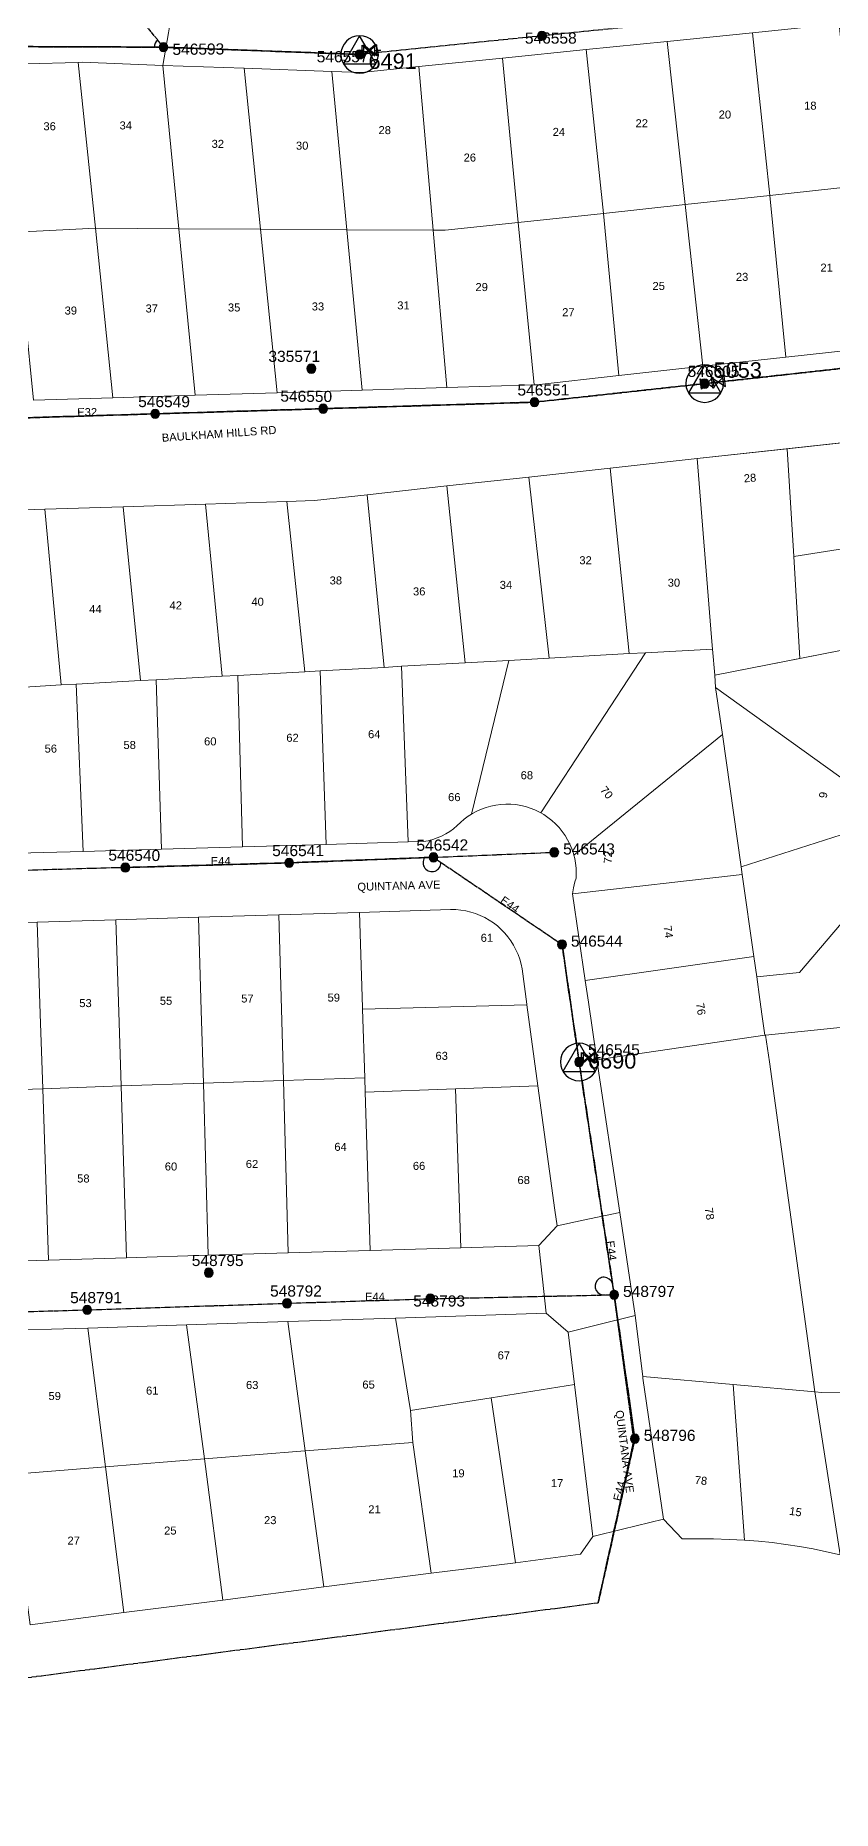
# Model space of a CAD drawing. Header units: metres. Extents: x 311460 to 313373, y 6261260 to 6263889.
# Drawn here: x 312033.6 to 312212.9, y 6261975.3 to 6262374.5 of the extents above; entities that cross this region are included whole.
import ezdxf
from ezdxf.enums import TextEntityAlignment as Align

# ---------------------------------------------------------------- set-up
doc = ezdxf.new("R2010")
doc.units = ezdxf.units.M
doc.linetypes.add('Cable Exist OH', pattern=[1, 1, 0])
doc.layers.get('0').update_dxf_attribs({"color": 6})
doc.layers.add('Cadastre Land Parcels_SP_EXT', color=9, linetype='Continuous', lineweight=5)
doc.layers.add('Cadastre Roads_SP_EXT', color=9, linetype='Continuous', lineweight=5)
for name, color, linetype in [('Equip_LV_EXT', 7, 'Continuous'), ('Mains_HV_EXT', 7, 'Continuous'), ('Mains_LV_EXT', 7, 'Continuous'), ('Mains_SL_EXT', 7, 'Continuous'), ('Sub_SP_TR_HV_LV_EXT', 7, 'Continuous'), ('SupportsOH_SP_TR_HV_LV_SL_EXT', 7, 'Continuous')]:
    doc.layers.add(name, color=color, linetype=linetype)
doc.layers.get('0').freeze()
doc.styles.add('POLE_LABEL', font='arial.ttf')
doc.styles.get("Standard").update_dxf_attribs({"font": 'arial.ttf'})

# ---------------------------------------------------------------- blocks, each defined once
blk = doc.blocks.new('SUB_POLE_EXT')
blk.add_wipeout([(0, 4.22), (0.42, 4.2), (0.83, 4.14), (1.21, 4.05), (1.62, 3.9), (1.99, 3.72), (2.35, 3.51), (2.68, 3.26), (2.99, 2.99), (3.28, 2.66), (3.52, 2.34), (3.76, 1.92), (3.9, 1.62), (4.04, 1.23), (4.18, 0.63), (4.22, 0), (4.18, -0.61), (4.06, -1.15), (3.9, -1.62), (3.58, -2.24), (3.22, -2.73), (2.97, -3.01), (2.68, -3.26), (2.36, -3.5), (2, -3.72), (1.64, -3.89), (1.25, -4.03), (0.82, -4.14), (0.42, -4.2), (0, -4.22), (-0.41, -4.2), (-0.8, -4.15), (-1.21, -4.05), (-1.62, -3.9), (-1.99, -3.73), (-2.35, -3.51), (-2.68, -3.26), (-2.96, -3.02), (-3.23, -2.72), (-3.51, -2.35), (-3.71, -2.01), (-3.91, -1.6), (-4.05, -1.21), (-4.16, -0.76), (-4.22, -0.14), (-4.21, 0.39), (-4.14, 0.83), (-4.03, 1.27), (-3.9, 1.63), (-3.71, 2.02), (-3.5, 2.37), (-3.28, 2.67), (-2.99, 2.99), (-2.68, 3.27), (-2.33, 3.52), (-1.98, 3.73), (-1.63, 3.9), (-1.2, 4.05), (-0.78, 4.15), (-0.4, 4.21)])
blk.add_line((2.16, 0.48), (2.16, 0.48, 0))
blk.add_lwpolyline([(-4.22, 0, 1), (4.22, 0, 1)], format="xyb", close=True)
blk.add_lwpolyline([(2.14, 0.52), (0, 4.22), (-3.66, -2.11), (3.66, -2.11)], close=True)
for tag, height, flags, p in [('STREET_CODE', 0.2, 9, (1.5, 0)), ('ASSET_NUM', 3.5, 8, (2, 2)), ('CONSTRUCTED_VOLTAGE', 0.2, 9, (1.5, -0.2)), ('OPERATING_VOLTAGE', 0.2, 9, (1.5, -0.6)), ('OPERATED_BY', 0.2, 9, (1.5, -0.8)), ('ORIENTATION', 0.2, 9, (1.5, -1.2)), ('OWNED_BY', 0.2, 9, (1.5, -1.4)), ('SECONDARY_VOLTAGE', 0.2, 9, (1.5, -1.6)), ('STATE', 0.2, 9, (1.5, -1.8)), ('SUBSTATION_TYPE', 0.2, 9, (1.5, -2)), ('STREETNAME', 0.2, 9, (1.5, -2.8)), ('SUBURB', 0.2, 9, (1.5, -3)), ('Z', 0.2, 1, (1.5, -3.4)), ('NO_PHASES', 0.2, 9, (1.5, -0.4)), ('MAINTAINED_BY', 0.2, 9, (1.5, -1)), ('USAGE', 0.2, 9, (1.5, -2.2)), ('LEGEND', 0.2, 9, (1.5, -2.4)), ('LOCATION', 0.2, 9, (1.5, -2.6)), ('NOTES', 0.2, 9, (1.5, -3.2))]:
    blk.add_attdef(tag, text='', height=height, dxfattribs=dict(flags=flags)).set_placement(p, align=Align.MIDDLE_LEFT)
blk = doc.blocks.new('LV_OH_LINKS_DISTFUSE_EXT')
for p, q in [((0, 0), (0.96, 0)), ((3.84, 0), (4.8, 0))]:
    blk.add_line(p, q)
blk.add_lwpolyline([(3.84, -1.2), (3.84, 1.2), (0.96, -1.2), (0.96, 1.2)], close=True)
at = {"flags": 9}
for tag, p in [('ACTUAL_STATUS', (0, 0)), ('CONSTRUCTED_VOLTAGE', (0, -0.2)), ('OPERATING_VOLTAGE', (0, -0.6)), ('ORIENTATION', (0, -0.8)), ('OWNED_BY', (0, -1)), ('STATE', (0, -1.2)), ('SWITCH_TYPE', (0, -1.4)), ('NO_PHASES', (0, -0.4)), ('USAGE', (0, -1.6)), ('NOTES', (0, -1.8))]:
    blk.add_attdef(tag, text='', height=0.2, dxfattribs=at).set_placement(p, align=Align.MIDDLE_LEFT)
at = {"flags": 1}
blk.add_attdef('Z', (0, 0), '', height=0.2, dxfattribs=at)
blk = doc.blocks.new('POLE_EXT')
blk.add_hatch(color=256).paths.add_polyline_path([(-1, 0, 1), (1, 0, 1)])
blk.add_lwpolyline([(-1, 0, 1), (1, 0, 1)], format="xyb", close=True)
for tag, height, flags, p in [('pNumber', 2.5, 8, (-17.84, 2.07)), ('OWNED_BY', 0.2, 9, (1.35, -0.4)), ('SPECIAL_USE', 0.2, 9, (1.35, -0.8)), ('STATE', 0.2, 9, (1.35, -1)), ('cLV', 0.2, 9, (1.35, -1.4)), ('hDepth', 0.2, 9, (1.35, -1.6)), ('hDia', 0.2, 9, (1.35, -1.8)), ('cHV', 0.2, 9, (1.35, -2)), ('cLinedev', 0.2, 9, (1.35, -3.4)), ('pExisting', 0.2, 9, (1.35, -3.8)), ('PARENT', 0.2, 9, (1.35, -0.6)), ('USAGE', 0.2, 9, (1.35, -1.2)), ('LBRACKET', 0.2, 9, (1.35, -2.2)), ('LExisting', 0.2, 9, (1.35, -2.4)), ('LANTNUMBER', 0.2, 9, (1.35, -2.6)), ('LOther', 0.2, 9, (1.35, -2.8)), ('LRemove', 0.2, 9, (1.35, -3)), ('LEGEND', 0.2, 9, (1.35, -3.2)), ('LOCATION', 0.2, 9, (1.35, -3.6)), ('PFNUMBER', 0.2, 9, (1.35, -4)), ('pFooting', 0.2, 9, (1.35, -4.4)), ('pNew', 0.2, 9, (1.35, -4.6)), ('pRelocate', 0.2, 9, (1.35, -5)), ('pRemove', 0.2, 9, (1.35, -5.2)), ('pReplace', 0.2, 9, (1.35, -5.4)), ('pStay', 0.2, 9, (1.35, -5.6)), ('pType', 0.2, 9, (1.35, -5.8)), ('cspan', 0.2, 9, (1.35, -6)), ('STREETNAME', 0.2, 9, (1.35, -6.2)), ('SUBURB', 0.2, 9, (1.35, -6.4)), ('OPERATED_BY', 0.2, 9, (1.36, -7.01)), ('NEWPFNUMBER', 0.2, 9, (1.35, -4.2)), ('NOTES', 0.2, 9, (1.35, -6.6)), ('MAINTAINED_BY', 0.2, 9, (1.36, -6.81))]:
    blk.add_attdef(tag, text='', height=height, dxfattribs=dict(flags=flags)).set_placement(p, align=Align.MIDDLE_LEFT)
at = {"style": 'POLE_LABEL'}
for tag, height, flags, p in [('STRUCTURE_PLANT_NUMBER', 0.2, 9, (1.35, 0.03)), ('ASSET_NUM', 2.5, 8, (2, 2)), ('STREET_CODE', 0.2, 9, (1.35, -0.2))]:
    blk.add_attdef(tag, text='', height=height, dxfattribs=dict(at, flags=flags)).set_placement(p, align=Align.MIDDLE_LEFT)
at = {"flags": 1}
blk.add_attdef('Z', (1.35, -7.33), '', height=0.2, dxfattribs=at)

msp = doc.modelspace()

# ---------------------------------------------------------------- linework, layer by layer
at = {"layer": 'Cadastre Land Parcels_SP_EXT', "linetype": 'Continuous'}
for points in [[(312198.77, 6262338.56), (312194.89, 6262375.13), (312175.72, 6262373.19), (312179.77, 6262336.51), (312198.77, 6262338.56)], [(312217.99, 6262340.62), (312214.4, 6262377.11), (312194.89, 6262375.13), (312198.77, 6262338.56), (312217.99, 6262340.62)], [(312157.5, 6262371.34), (312138.68, 6262369.43), (312142.2, 6262332.47), (312161.35, 6262334.52), (312157.5, 6262371.34)], [(312179.77, 6262336.51), (312175.72, 6262373.19), (312157.5, 6262371.34), (312161.35, 6262334.52), (312179.77, 6262336.51)], [(312047.04, 6262331.17), (312043.2, 6262368.46), (312031.57, 6262368.12), (312025.61, 6262367.95), (312029.36, 6262330.32), (312047.04, 6262331.17)], [(312047.04, 6262331.17), (312065.82, 6262331.06), (312062.24, 6262367.81), (312044.1, 6262368.49), (312043.2, 6262368.46), (312047.04, 6262331.17)], [(312084.22, 6262330.95), (312080.54, 6262367.16), (312062.24, 6262367.81), (312065.82, 6262331.06), (312084.22, 6262330.95)], [(312033.12, 6262292.48), (312050.97, 6262293.04), (312047.04, 6262331.17), (312029.36, 6262330.32), (312033.12, 6262292.48)], [(312065.82, 6262331.06), (312047.04, 6262331.17), (312050.97, 6262293.04), (312069.48, 6262293.62), (312065.82, 6262331.06)], [(312084.22, 6262330.95), (312065.82, 6262331.06), (312069.48, 6262293.62), (312087.96, 6262294.18), (312084.22, 6262330.95)], [(312103.65, 6262330.84), (312084.22, 6262330.95), (312087.96, 6262294.18), (312107.08, 6262294.76), (312103.65, 6262330.84)], [(312123.04, 6262330.72), (312103.65, 6262330.84), (312107.08, 6262294.76), (312126.11, 6262295.37), (312123.04, 6262330.72)], [(312126.11, 6262295.37), (312145.74, 6262295.96), (312142.2, 6262332.47), (312125.73, 6262330.71), (312123.04, 6262330.72), (312126.11, 6262295.37)], [(312164.79, 6262298.02), (312161.35, 6262334.52), (312142.2, 6262332.47), (312145.74, 6262295.96), (312146.33, 6262295.97), (312164.79, 6262298.02)], [(312242.69, 6262263.42), (312241.32, 6262280.84), (312236.2, 6262285.24), (312202.72, 6262281.58), (312204.17, 6262257.32), (312242.69, 6262263.42)], [(312185.9, 6262236.51), (312185.64, 6262239.09), (312182.44, 6262279.36), (312162.91, 6262277.22), (312167.16, 6262235.49), (312170.85, 6262235.66), (312185.9, 6262236.51)], [(312205.52, 6262234.41), (312204.17, 6262257.32), (312202.72, 6262281.58), (312182.44, 6262279.36), (312185.64, 6262239.09), (312185.9, 6262236.51), (312186.41, 6262230.63), (312205.52, 6262234.41)], [(312144.59, 6262275.22), (312126.11, 6262273.2), (312130.25, 6262233.44), (312140.07, 6262233.98), (312149.12, 6262234.48), (312144.59, 6262275.22)], [(312162.91, 6262277.22), (312144.59, 6262275.22), (312149.12, 6262234.48), (312167.16, 6262235.49), (312162.91, 6262277.22)], [(312112.03, 6262232.4), (312108.23, 6262271.24), (312096.32, 6262269.94), (312090.15, 6262269.71), (312094.14, 6262231.42), (312097.62, 6262231.63), (312112.03, 6262232.4)], [(312126.11, 6262273.2), (312108.23, 6262271.24), (312112.03, 6262232.4), (312115.96, 6262232.65), (312130.25, 6262233.44), (312126.11, 6262273.2)], [(312035.67, 6262267.98), (312017.67, 6262267.41), (312022.16, 6262227.53), (312025.2, 6262227.55), (312039.36, 6262228.47), (312035.67, 6262267.98)], [(312053.31, 6262268.53), (312035.67, 6262267.98), (312039.36, 6262228.47), (312042.7, 6262228.64), (312057.22, 6262229.45), (312053.31, 6262268.53)], [(312071.79, 6262269.14), (312053.31, 6262268.53), (312057.22, 6262229.45), (312060.74, 6262229.64), (312075.6, 6262230.46), (312071.79, 6262269.14)], [(312090.15, 6262269.71), (312071.79, 6262269.14), (312075.6, 6262230.46), (312079.08, 6262230.61), (312094.14, 6262231.42), (312090.15, 6262269.71)], [(312215.11, 6262236.31), (312244.36, 6262242.1), (312242.69, 6262263.42), (312204.17, 6262257.32), (312205.52, 6262234.41), (312215.11, 6262236.31)], [(312147.28, 6262199.67), (312170.85, 6262235.66), (312167.16, 6262235.49), (312149.12, 6262234.48), (312140.07, 6262233.98), (312131.65, 6262199.39), (312131.9, 6262199.55), (312132.89, 6262200.08), (312133.92, 6262200.53), (312134.98, 6262200.91), (312136.06, 6262201.22), (312137.16, 6262201.44), (312138.27, 6262201.58), (312139.4, 6262201.65), (312140.52, 6262201.63), (312141.64, 6262201.53), (312142.75, 6262201.35), (312143.84, 6262201.09), (312144.91, 6262200.75), (312145.95, 6262200.34), (312146.96, 6262199.85), (312147.28, 6262199.67)], [(312186.41, 6262230.63), (312185.9, 6262236.51), (312170.85, 6262235.66), (312147.28, 6262199.67), (312147.94, 6262199.29), (312148.87, 6262198.66), (312149.76, 6262197.96), (312150.59, 6262197.2), (312151.37, 6262196.39), (312152.08, 6262195.52), (312152.73, 6262194.6), (312153.31, 6262193.63), (312153.82, 6262192.63), (312154.26, 6262191.59), (312154.62, 6262190.52), (312154.71, 6262190.17), (312188.14, 6262217.3), (312186.54, 6262227.89), (312186.41, 6262230.63)], [(312228.57, 6262211.45), (312215.11, 6262236.31), (312186.41, 6262230.63), (312186.54, 6262227.89), (312220.09, 6262203.79), (312220.39, 6262204.4), (312220.95, 6262205.34), (312221.58, 6262206.25), (312222.27, 6262207.1), (312223.02, 6262207.91), (312223.82, 6262208.66), (312224.68, 6262209.35), (312225.58, 6262209.98), (312226.53, 6262210.54), (312227.52, 6262211.02), (312228.54, 6262211.44), (312228.57, 6262211.45)], [(312098.99, 6262192.6), (312097.62, 6262231.63), (312094.14, 6262231.42), (312079.08, 6262230.61), (312080.18, 6262192.06), (312098.99, 6262192.6)], [(312117.39, 6262193.14), (312115.96, 6262232.65), (312112.03, 6262232.4), (312097.62, 6262231.63), (312098.99, 6262192.6), (312117.39, 6262193.14)], [(312131.65, 6262199.39), (312140.07, 6262233.98), (312130.25, 6262233.44), (312115.96, 6262232.65), (312117.39, 6262193.14), (312120.91, 6262193.24), (312121.95, 6262193.43), (312122.98, 6262193.69), (312123.98, 6262194.04), (312124.95, 6262194.45), (312125.89, 6262194.94), (312126.79, 6262195.5), (312127.64, 6262196.12), (312128.44, 6262196.81), (312129.19, 6262197.55), (312130.05, 6262198.28), (312130.95, 6262198.95), (312131.65, 6262199.39)], [(312042.7, 6262228.64), (312039.36, 6262228.47), (312025.2, 6262227.55), (312026.56, 6262190.52), (312044.27, 6262191.03), (312042.7, 6262228.64)], [(312060.74, 6262229.64), (312057.22, 6262229.45), (312042.7, 6262228.64), (312044.27, 6262191.03), (312061.89, 6262191.53), (312060.74, 6262229.64)], [(312079.08, 6262230.61), (312075.6, 6262230.46), (312060.74, 6262229.64), (312061.89, 6262191.53), (312080.18, 6262192.06), (312079.08, 6262230.61)], [(312220.09, 6262203.79), (312186.54, 6262227.89), (312188.14, 6262217.3), (312192.34, 6262187.54), (312218.59, 6262195.97), (312218.55, 6262197), (312218.58, 6262198.1), (312218.69, 6262199.19), (312218.88, 6262200.28), (312219.14, 6262201.35), (312219.49, 6262202.39), (312219.9, 6262203.41), (312220.09, 6262203.79)], [(312192.59, 6262185.81), (312192.34, 6262187.54), (312188.14, 6262217.3), (312154.71, 6262190.17), (312154.9, 6262189.44), (312155.1, 6262188.34), (312155.21, 6262187.23), (312155.25, 6262186.12), (312155.21, 6262185), (312154.96, 6262184.14), (312154.65, 6262182.83), (312154.49, 6262181.95), (312154.42, 6262181.5), (312192.59, 6262185.81)], [(312223.93, 6262185.48), (312223.18, 6262186.16), (312222.42, 6262186.95), (312221.72, 6262187.8), (312221.08, 6262188.69), (312220.5, 6262189.63), (312220, 6262190.61), (312219.57, 6262191.62), (312219.21, 6262192.66), (312218.93, 6262193.73), (312218.72, 6262194.81), (312218.59, 6262195.9), (312218.59, 6262195.97), (312192.34, 6262187.54), (312192.59, 6262185.81), (312195.19, 6262167.41), (312195.84, 6262162.77), (312205.5, 6262163.76), (312223.93, 6262185.48)], [(312157.27, 6262161.96), (312195.19, 6262167.41), (312192.59, 6262185.81), (312154.42, 6262181.5), (312157.27, 6262161.96)], [(312235.26, 6262181.91), (312234.16, 6262181.85), (312233.06, 6262181.86), (312231.96, 6262181.96), (312230.87, 6262182.13), (312229.8, 6262182.38), (312228.75, 6262182.71), (312227.73, 6262183.11), (312226.73, 6262183.59), (312225.78, 6262184.13), (312224.86, 6262184.74), (312224, 6262185.42), (312223.93, 6262185.48), (312205.5, 6262163.76), (312195.84, 6262162.77), (312196.56, 6262157.71), (312197.11, 6262153.89), (312197.69, 6262149.65), (312197.83, 6262149.66), (312225.57, 6262152.5), (312227.48, 6262158.29), (312235.26, 6262181.91)], [(312034.64, 6262154.49), (312033.96, 6262175.11), (312015.12, 6262174.55), (312015.84, 6262154.12), (312016.45, 6262137.03), (312035.19, 6262137.64), (312034.64, 6262154.49)], [(312034.64, 6262154.49), (312035.19, 6262137.64), (312052.81, 6262138.28), (312052.29, 6262154.84), (312051.63, 6262175.64), (312033.96, 6262175.11), (312034.64, 6262154.49)], [(312070.87, 6262155.21), (312070.27, 6262176.22), (312051.63, 6262175.64), (312052.29, 6262154.84), (312052.81, 6262138.28), (312071.34, 6262138.91), (312070.87, 6262155.21)], [(312088.92, 6262155.56), (312088.34, 6262176.77), (312070.27, 6262176.22), (312070.87, 6262155.21), (312071.34, 6262138.91), (312089.36, 6262139.48), (312088.92, 6262155.56)], [(312107.17, 6262155.54), (312107.16, 6262155.92), (312106.44, 6262177.31), (312088.34, 6262176.77), (312088.92, 6262155.56), (312089.36, 6262139.48), (312107.67, 6262140.07), (312107.17, 6262155.54)], [(312144.12, 6262156.48), (312144.1, 6262156.65), (312143.05, 6262164.57), (312142.82, 6262165.69), (312142.52, 6262166.78), (312142.14, 6262167.86), (312141.68, 6262168.9), (312141.15, 6262169.91), (312140.54, 6262170.87), (312139.88, 6262171.79), (312139.14, 6262172.66), (312138.35, 6262173.48), (312137.5, 6262174.24), (312136.6, 6262174.94), (312135.66, 6262175.57), (312134.67, 6262176.13), (312133.64, 6262176.62), (312132.58, 6262177.04), (312131.49, 6262177.38), (312130.39, 6262177.64), (312129.26, 6262177.82), (312128.13, 6262177.92), (312126.97, 6262177.94), (312106.44, 6262177.31), (312107.16, 6262155.92), (312107.17, 6262155.54), (312144.12, 6262156.48)], [(312144.12, 6262156.48), (312107.17, 6262155.54), (312107.67, 6262140.07), (312107.77, 6262136.87), (312128.04, 6262137.59), (312146.63, 6262138.28), (312144.12, 6262156.48)], [(312090.43, 6262100.7), (312089.36, 6262139.48), (312071.34, 6262138.91), (312072.44, 6262100.17), (312090.43, 6262100.7)], [(312107.77, 6262136.87), (312107.67, 6262140.07), (312089.36, 6262139.48), (312090.43, 6262100.7), (312108.85, 6262101.24), (312107.77, 6262136.87)], [(312017.81, 6262098.54), (312036.46, 6262099.09), (312036.16, 6262108.14), (312035.19, 6262137.64), (312016.45, 6262137.03), (312017.49, 6262107.78), (312017.81, 6262098.54)], [(312052.81, 6262138.28), (312035.19, 6262137.64), (312036.16, 6262108.14), (312036.46, 6262099.09), (312054.05, 6262099.62), (312052.81, 6262138.28)], [(312072.44, 6262100.17), (312071.34, 6262138.91), (312052.81, 6262138.28), (312054.05, 6262099.62), (312072.44, 6262100.17)], [(312108.85, 6262101.24), (312129.27, 6262101.84), (312128.04, 6262137.59), (312107.77, 6262136.87), (312108.85, 6262101.24)], [(312136.07, 6262068.13), (312154.84, 6262071.13), (312153.41, 6262082.88), (312148.49, 6262087.14), (312114.58, 6262086.07), (312117.93, 6262065.3), (312136.07, 6262068.13)], [(312049.34, 6262052.61), (312045.33, 6262083.82), (312023.46, 6262083.2), (312027.85, 6262050.9), (312049.34, 6262052.61)], [(312067.58, 6262084.56), (312045.33, 6262083.82), (312049.34, 6262052.61), (312071.57, 6262054.39), (312067.58, 6262084.56)], [(312090.31, 6262085.31), (312067.58, 6262084.56), (312071.57, 6262054.39), (312094.27, 6262056.19), (312090.31, 6262085.31)], [(312118.51, 6262058.11), (312117.93, 6262065.3), (312114.58, 6262086.07), (312090.31, 6262085.31), (312094.27, 6262056.19), (312118.51, 6262058.11)], [(312159, 6262036.94), (312154.84, 6262071.13), (312136.07, 6262068.13), (312141.55, 6262031.04), (312156.18, 6262032.97), (312159, 6262036.94)], [(312190.52, 6262071.1), (312170.2, 6262072.93), (312170.26, 6262072.57), (312174.89, 6262040.86), (312179.1, 6262036.39), (312182.61, 6262036.42), (312186.12, 6262036.39), (312189.63, 6262036.29), (312193.12, 6262036.12), (312190.52, 6262071.1)], [(312141.55, 6262031.04), (312136.07, 6262068.13), (312117.93, 6262065.3), (312118.51, 6262058.11), (312122.61, 6262028.67), (312141.55, 6262031.04)], [(312208.96, 6262069.44), (312190.52, 6262071.1), (312193.12, 6262036.12), (312196.23, 6262035.87), (312199.32, 6262035.55), (312202.4, 6262035.15), (312205.46, 6262034.68), (312208.52, 6262034.14), (312211.56, 6262033.52), (312214.61, 6262032.83), (312208.96, 6262069.44)], [(312228.45, 6262069.17), (312210.51, 6262069.29), (312208.96, 6262069.44), (312214.61, 6262032.83), (312216.82, 6262032.25), (312219.58, 6262031.68), (312222.36, 6262031.23), (312225.15, 6262030.86), (312227.94, 6262030.57), (312230.75, 6262030.36), (312233.55, 6262030.23), (312228.45, 6262069.17)], [(312098.43, 6262025.6), (312094.27, 6262056.19), (312071.57, 6262054.39), (312075.71, 6262022.65), (312098.43, 6262025.6)], [(312122.61, 6262028.67), (312118.51, 6262058.11), (312094.27, 6262056.19), (312098.43, 6262025.6), (312122.61, 6262028.67)], [(312053.44, 6262019.82), (312049.34, 6262052.61), (312027.85, 6262050.9), (312032.4, 6262017.09), (312053.44, 6262019.82)], [(312075.71, 6262022.65), (312071.57, 6262054.39), (312049.34, 6262052.61), (312053.44, 6262019.82), (312075.71, 6262022.65)]]:
    msp.add_lwpolyline(points, close=True, dxfattribs=at)
msp.add_lwpolyline([(312225.57, 6262152.5), (312197.83, 6262149.66), (312198.73, 6262143.7), (312208.96, 6262069.44), (312210.51, 6262069.29), (312228.45, 6262069.17)], dxfattribs=at)
at = {"layer": 'Cadastre Roads_SP_EXT', "linetype": 'Continuous'}
for points in [[(312017.67, 6262267.41), (312035.67, 6262267.98), (312053.31, 6262268.53), (312071.79, 6262269.14), (312090.15, 6262269.71), (312096.32, 6262269.94), (312108.23, 6262271.24), (312126.11, 6262273.2), (312144.59, 6262275.22), (312162.91, 6262277.22), (312182.44, 6262279.36), (312236.2, 6262285.24)], [(312023.46, 6262083.2), (312045.33, 6262083.82), (312067.58, 6262084.56), (312090.31, 6262085.31), (312114.58, 6262086.07), (312148.49, 6262087.14), (312148.49, 6262087.14), (312147.65, 6262094.78), (312146.81, 6262102.4), (312129.27, 6262101.84), (312108.85, 6262101.24), (312090.43, 6262100.7), (312072.44, 6262100.17), (312054.05, 6262099.62), (312036.46, 6262099.09), (312017.81, 6262098.54)]]:
    msp.add_lwpolyline(points, dxfattribs=at)
msp.add_lwpolyline([(312170.2, 6262072.93), (312168.52, 6262086.6), (312159.74, 6262084.44), (312153.41, 6262082.88), (312154.84, 6262071.13), (312159, 6262036.94), (312165.65, 6262038.58), (312174.89, 6262040.86), (312170.26, 6262072.57), (312170.2, 6262072.93)], close=True, dxfattribs=at)
at = {"layer": 'Mains_LV_EXT', "linetype": 'Cable Exist OH'}
for points in [[(312062.37, 6262371.9), (312035.5, 6262405.41)], [(312184.23, 6262378.16), (312147.52, 6262374.44)], [(312062.37, 6262371.9), (312059.4, 6262371.91), (312025.49, 6262372.04)], [(312098.3, 6262290.58), (312145.85, 6262292.05)], [(312024.67, 6262288.32), (312060.49, 6262289.43)], [(312060.49, 6262289.43), (312098.3, 6262290.58)], [(312053.78, 6262187.39), (312016.75, 6262186.32)], [(312090.65, 6262188.45), (312053.78, 6262187.39)], [(312123.12, 6262189.69), (312090.65, 6262188.45)], [(312123.12, 6262189.69), (312152.05, 6262170.09)], [(312122.39, 6262090.41), (312163.78, 6262091.3)], [(312163.78, 6262091.3), (312168.43, 6262058.93)], [(312002.4, 6262086.65), (312045.19, 6262087.91)], [(312045.19, 6262087.91), (312090.18, 6262089.39)], [(312090.18, 6262089.39), (312122.39, 6262090.41)], [(312168.43, 6262058.93), (312160.18, 6262022.04)]]:
    msp.add_lwpolyline(points, dxfattribs=at)
at = {"layer": 'Mains_LV_EXT', "linetype": 'Continuous'}
for points in [[(312061.12, 6262373.46, 0.371094), (312060.38, 6262371.91)], [(312121.12, 6262189.61, 1.381844), (312124.78, 6262188.57)], [(312163.48, 6262093.28, 2.652119), (312161.78, 6262091.26)]]:
    msp.add_lwpolyline(points, format="xyb", dxfattribs=at)
at = {"layer": 'Mains_SL_EXT', "linetype": 'Cable Exist OH'}
for points in [[(312062.37, 6262371.9), (312035.5, 6262405.41)], [(312223.05, 6262382.1), (312184.23, 6262378.16), (312147.52, 6262374.44)], [(312062.37, 6262371.9), (312025.49, 6262372.04), (311988.57, 6262370.95)], [(312024.67, 6262288.32), (312060.49, 6262289.43), (312098.3, 6262290.58)], [(312053.78, 6262187.39), (312090.65, 6262188.45), (312123.12, 6262189.69)], [(312123.12, 6262189.69), (312150.29, 6262190.82)], [(312123.12, 6262189.69), (312152.05, 6262170.09)], [(312122.39, 6262090.41), (312163.78, 6262091.3)], [(312168.43, 6262058.93), (312163.78, 6262091.3)], [(312045.19, 6262087.91), (312090.18, 6262089.39), (312122.39, 6262090.41)], [(312160.18, 6262022.04), (312168.43, 6262058.93)]]:
    msp.add_lwpolyline(points, dxfattribs=at)

# ---------------------------------------------------------------- block references
at = {"layer": 'Sub_SP_TR_HV_LV_EXT'}
ref = msp.add_blockref('SUB_POLE_EXT', (312106.5, 6262370.25), dxfattribs=at)
ref.add_attrib('ASSET_NUM', '6491', dxfattribs={"layer": '0', "height": 3.5}).set_placement((312108.5, 6262370.5), align=Align.TOP_LEFT)
ref = msp.add_blockref('SUB_POLE_EXT', (312184.14, 6262296.23), dxfattribs=at)
ref.add_attrib('ASSET_NUM', '5053', dxfattribs={"layer": '0', "height": 3.5}).set_placement((312186.14, 6262296.48), align=Align.BOTTOM_LEFT)
ref = msp.add_blockref('SUB_POLE_EXT', (312155.89, 6262143.66), dxfattribs=at)
ref.add_attrib('ASSET_NUM', '6690', dxfattribs={"layer": '0', "height": 3.5}).set_placement((312157.89, 6262143.91), align=Align.MIDDLE_LEFT)
at = {"layer": 'SupportsOH_SP_TR_HV_LV_SL_EXT'}
ref = msp.add_blockref('POLE_EXT', (312147.52, 6262374.44), dxfattribs=at)
ref.add_attrib('ASSET_NUM', '546558', dxfattribs={"layer": '0', "height": 2.5, "style": 'POLE_LABEL'}).set_placement((312149.52, 6262375.19), align=Align.TOP_CENTER)
ref = msp.add_blockref('POLE_EXT', (312062.37, 6262371.9), dxfattribs=at)
ref.add_attrib('ASSET_NUM', '546593', dxfattribs={"layer": '0', "height": 2.5, "rotation": 0.5472, "style": 'POLE_LABEL'}).set_placement((312064.37, 6262372.65), align=Align.TOP_LEFT)
ref = msp.add_blockref('POLE_EXT', (312095.63, 6262299.61), dxfattribs=at)
ref.add_attrib('ASSET_NUM', '335571', dxfattribs={"layer": '0', "height": 2.5, "style": 'POLE_LABEL'}).set_placement((312097.63, 6262300.36), align=Align.BOTTOM_RIGHT)
ref = msp.add_blockref('POLE_EXT', (312098.3, 6262290.58), dxfattribs=at)
ref.add_attrib('ASSET_NUM', '546550', dxfattribs={"layer": '0', "height": 2.5, "rotation": 359.4957, "style": 'POLE_LABEL'}).set_placement((312100.3, 6262291.33), align=Align.BOTTOM_RIGHT)
ref = msp.add_blockref('POLE_EXT', (312145.85, 6262292.05), dxfattribs=at)
ref.add_attrib('ASSET_NUM', '546551', dxfattribs={"layer": '0', "height": 2.5, "rotation": 0.142, "style": 'POLE_LABEL'}).set_placement((312147.85, 6262292.8), align=Align.BOTTOM_CENTER)
ref = msp.add_blockref('POLE_EXT', (312060.49, 6262289.43), dxfattribs=at)
ref.add_attrib('ASSET_NUM', '546549', dxfattribs={"layer": '0', "height": 2.5, "rotation": 359.8362, "style": 'POLE_LABEL'}).set_placement((312062.49, 6262290.18), align=Align.BOTTOM_CENTER)
ref = msp.add_blockref('POLE_EXT', (312053.78, 6262187.39), dxfattribs=at)
ref.add_attrib('ASSET_NUM', '546540', dxfattribs={"layer": '0', "height": 2.5, "rotation": 359.5663, "style": 'POLE_LABEL'}).set_placement((312055.78, 6262188.14), align=Align.BOTTOM_CENTER)
ref = msp.add_blockref('POLE_EXT', (312090.65, 6262188.45), dxfattribs=at)
ref.add_attrib('ASSET_NUM', '546541', dxfattribs={"layer": '0', "height": 2.5, "rotation": 0.019, "style": 'POLE_LABEL'}).set_placement((312092.65, 6262189.2), align=Align.BOTTOM_CENTER)
ref = msp.add_blockref('POLE_EXT', (312123.12, 6262189.69), dxfattribs=at)
ref.add_attrib('ASSET_NUM', '546542', dxfattribs={"layer": '0', "height": 2.5, "rotation": 0.3807, "style": 'POLE_LABEL'}).set_placement((312125.12, 6262190.44), align=Align.BOTTOM_CENTER)
ref = msp.add_blockref('POLE_EXT', (312150.29, 6262190.82), dxfattribs=at)
ref.add_attrib('ASSET_NUM', '546543', dxfattribs={"layer": '0', "height": 2.5, "style": 'POLE_LABEL'}).set_placement((312152.29, 6262191.57), align=Align.MIDDLE_LEFT)
ref = msp.add_blockref('POLE_EXT', (312152.05, 6262170.09), dxfattribs=at)
ref.add_attrib('ASSET_NUM', '546544', dxfattribs={"layer": '0', "height": 2.5, "style": 'POLE_LABEL'}).set_placement((312154.05, 6262170.84), align=Align.MIDDLE_LEFT)
ref = msp.add_blockref('POLE_EXT', (312072.56, 6262096.26), dxfattribs=at)
ref.add_attrib('ASSET_NUM', '548795', dxfattribs={"layer": '0', "height": 2.5, "style": 'POLE_LABEL'}).set_placement((312074.56, 6262097.01), align=Align.BOTTOM_CENTER)
ref = msp.add_blockref('POLE_EXT', (312045.19, 6262087.91), dxfattribs=at)
ref.add_attrib('ASSET_NUM', '548791', dxfattribs={"layer": '0', "height": 2.5, "style": 'POLE_LABEL'}).set_placement((312047.19, 6262088.66), align=Align.BOTTOM_CENTER)
ref = msp.add_blockref('POLE_EXT', (312090.18, 6262089.39), dxfattribs=at)
ref.add_attrib('ASSET_NUM', '548792', dxfattribs={"layer": '0', "height": 2.5, "style": 'POLE_LABEL'}).set_placement((312092.18, 6262090.14), align=Align.BOTTOM_CENTER)
ref = msp.add_blockref('POLE_EXT', (312122.39, 6262090.41), dxfattribs=at)
ref.add_attrib('ASSET_NUM', '548793', dxfattribs={"layer": '0', "height": 2.5, "style": 'POLE_LABEL'}).set_placement((312124.39, 6262091.16), align=Align.TOP_CENTER)
ref = msp.add_blockref('POLE_EXT', (312163.78, 6262091.3), dxfattribs=at)
ref.add_attrib('ASSET_NUM', '548797', dxfattribs={"layer": '0', "height": 2.5, "style": 'POLE_LABEL'}).set_placement((312165.78, 6262092.05), align=Align.MIDDLE_LEFT)
ref = msp.add_blockref('POLE_EXT', (312168.43, 6262058.93), dxfattribs=at)
ref.add_attrib('ASSET_NUM', '548796', dxfattribs={"layer": '0', "height": 2.5, "style": 'POLE_LABEL'}).set_placement((312170.43, 6262059.68), align=Align.MIDDLE_LEFT)

# ---------------------------------------------------------------- texts
at = {"layer": 'Cadastre Land Parcels_SP_EXT'}
for s, p in [('18', (312206.51, 6262357.85)), ('36', (312035.35, 6262353.21)), ('34', (312052.48, 6262353.4)), ('22', (312168.59, 6262353.89)), ('20', (312187.29, 6262355.85)), ('32', (312073.2, 6262349.25)), ('30', (312092.17, 6262348.85)), ('28', (312110.75, 6262352.34)), ('24', (312149.94, 6262351.94)), ('26', (312129.9, 6262346.17)), ('21', (312210.19, 6262321.42)), ('29', (312132.56, 6262317.04)), ('25', (312172.4, 6262317.29)), ('23', (312191.16, 6262319.34)), ('31', (312114.97, 6262312.92)), ('39', (312040.12, 6262311.76)), ('37', (312058.33, 6262312.23)), ('35', (312076.87, 6262312.45)), ('33', (312095.73, 6262312.68)), ('27', (312152.08, 6262311.39)), ('32', (312155.94, 6262255.6)), ('38', (312099.75, 6262251.06)), ('34', (312138.03, 6262250.06)), ('30', (312175.82, 6262250.56)), ('42', (312063.73, 6262245.44)), ('40', (312082.15, 6262246.27)), ('36', (312118.51, 6262248.59)), ('44', (312045.65, 6262244.61)), ('56', (312035.62, 6262213.24)), ('58', (312053.36, 6262214.06)), ('60', (312071.5, 6262214.86)), ('62', (312090, 6262215.67)), ('64', (312108.4, 6262216.48)), ('68', (312142.73, 6262207.25)), ('66', (312126.41, 6262202.33)), ('61', (312133.74, 6262170.68)), ('59', (312099.29, 6262157.24)), ('53', (312043.42, 6262156)), ('55', (312061.54, 6262156.52)), ('57', (312079.85, 6262157.03)), ('63', (312123.57, 6262144.14)), ('64', (312100.82, 6262123.67)), ('60', (312062.66, 6262119.25)), ('62', (312080.89, 6262119.82)), ('66', (312118.48, 6262119.39)), ('58', (312042.94, 6262116.55)), ('68', (312142.02, 6262116.21)), ('67', (312137.55, 6262076.78)), ('63', (312080.93, 6262070.11)), ('65', (312107.12, 6262070.2)), ('59', (312036.49, 6262067.63)), ('61', (312058.45, 6262068.85)), ('19', (312127.33, 6262050.25)), ('17', (312149.53, 6262048.04)), ('21', (312108.45, 6262042.14)), ('25', (312062.51, 6262037.37)), ('23', (312084.99, 6262039.71)), ('27', (312040.76, 6262035.11))]:
    msp.add_text(s, height=1.8, dxfattribs=at).set_placement(p)
for s, rotation, p in [('28', 4.2755, (312193.02, 6262274.01)), ('70', 309.3856, (312160.51, 6262204.77)), ('9', 80.1097, (312211.58, 6262202.85)), ('72', 87.9744, (312163.23, 6262188.26)), ('74', 278.275, (312174.87, 6262174.17)), ('76', 278.5399, (312182.19, 6262156.83)), ('78', 278.5685, (312184.15, 6262110.78)), ('78', 354.2935, (312181.83, 6262048.78)), ('15', 351.3033, (312203.07, 6262041.84))]:
    msp.add_text(s, height=1.8, rotation=rotation, dxfattribs=at).set_placement(p)
at = {"layer": 'Cadastre Roads_SP_EXT'}
for s, rotation, p in [('BAULKHAM HILLS RD', 4.0107, (312062.05, 6262283.14)), ('QUINTANA AVE', 1.6504, (312106.02, 6262182.14)), ('QUINTANA AVE', 277.4205, (312164.06, 6262065.21))]:
    msp.add_text(s, height=1.8, rotation=rotation, dxfattribs=at).set_placement(p)
at = {"layer": 'Mains_LV_EXT'}
for s, rotation, p in [('E32', 0.665, (312042.97, 6262288.89)), ('E44', 0.5392, (312073.01, 6262187.94)), ('E44', 324.7546, (312137.97, 6262179.63)), ('E44', 277.4233, (312161.97, 6262103.34)), ('E44', 0.6962, (312107.73, 6262089.95)), ('E44', 76.3042, (312165.27, 6262044.77))]:
    msp.add_text(s, height=1.8, rotation=rotation, dxfattribs=at).set_placement(p)

# ---------------------------------------------------------------- next in the draw order: linework, layer by layer
at = {"layer": 'Cadastre Land Parcels_SP_EXT', "linetype": 'Continuous'}
for points in [[(312100.27, 6262366.45), (312080.54, 6262367.16), (312084.22, 6262330.95), (312103.65, 6262330.84), (312100.27, 6262366.45)], [(312123.04, 6262330.72), (312119.85, 6262367.52), (312106.91, 6262366.18), (312100.27, 6262366.45), (312103.65, 6262330.84), (312123.04, 6262330.72)], [(312142.2, 6262332.47), (312138.68, 6262369.43), (312119.85, 6262367.52), (312123.04, 6262330.72), (312125.73, 6262330.71), (312142.2, 6262332.47)], [(312221.62, 6262304.31), (312217.99, 6262340.62), (312198.77, 6262338.56), (312202.38, 6262302.18), (312221.62, 6262304.31)], [(312183.71, 6262300.12), (312179.77, 6262336.51), (312161.35, 6262334.52), (312164.79, 6262298.02), (312183.71, 6262300.12)], [(312202.38, 6262302.18), (312198.77, 6262338.56), (312179.77, 6262336.51), (312183.71, 6262300.12), (312202.38, 6262302.18)], [(312196.56, 6262157.71), (312195.84, 6262162.77), (312195.19, 6262167.41), (312157.27, 6262161.96), (312157.98, 6262157.08), (312159.86, 6262144.15), (312197.69, 6262149.65), (312197.11, 6262153.89), (312196.56, 6262157.71)], [(312197.83, 6262149.66), (312197.69, 6262149.65), (312159.86, 6262144.15), (312165.03, 6262109.77), (312168.52, 6262086.6), (312170.2, 6262072.93), (312190.52, 6262071.1), (312208.96, 6262069.44), (312198.73, 6262143.7), (312197.83, 6262149.66)], [(312129.27, 6262101.84), (312146.81, 6262102.4), (312150.92, 6262106.82), (312150.43, 6262110.36), (312146.63, 6262138.28), (312128.04, 6262137.59), (312129.27, 6262101.84)]]:
    msp.add_lwpolyline(points, close=True, dxfattribs=at)
at = {"layer": 'Cadastre Roads_SP_EXT', "linetype": 'Continuous'}
for points in [[(312216.89, 6262392.57), (312199.2, 6262390.68), (312180.51, 6262388.7), (312162.52, 6262386.78), (312143.49, 6262384.74), (312125.05, 6262382.76), (312107.18, 6262380.86), (312089.08, 6262381.49), (312064.7, 6262382.35), (312063.48, 6262375.14), (312062.24, 6262367.81), (312080.54, 6262367.16), (312100.27, 6262366.45), (312106.91, 6262366.18), (312119.85, 6262367.52), (312138.68, 6262369.43), (312157.5, 6262371.34), (312175.72, 6262373.19), (312194.89, 6262375.13), (312214.4, 6262377.11)], [(312221.62, 6262304.31), (312202.38, 6262302.18), (312183.71, 6262300.12), (312164.79, 6262298.02), (312146.33, 6262295.97), (312145.74, 6262295.96), (312126.11, 6262295.37), (312107.08, 6262294.76), (312087.96, 6262294.18), (312069.48, 6262293.62), (312050.97, 6262293.04), (312033.12, 6262292.48)], [(312015.12, 6262174.55), (312033.96, 6262175.11), (312051.63, 6262175.64), (312070.27, 6262176.22), (312088.34, 6262176.77), (312106.44, 6262177.31), (312126.97, 6262177.94), (312128.13, 6262177.92), (312129.26, 6262177.82), (312130.39, 6262177.64), (312131.49, 6262177.38), (312132.58, 6262177.04), (312133.64, 6262176.62), (312134.67, 6262176.13), (312135.66, 6262175.57), (312136.6, 6262174.94), (312137.5, 6262174.24), (312138.35, 6262173.48), (312139.14, 6262172.66), (312139.88, 6262171.79), (312140.54, 6262170.87), (312141.15, 6262169.91), (312141.68, 6262168.9), (312142.14, 6262167.86), (312142.52, 6262166.78), (312142.82, 6262165.69), (312143.05, 6262164.57), (312144.1, 6262156.65), (312144.12, 6262156.48), (312146.63, 6262138.28), (312150.43, 6262110.36), (312150.92, 6262106.82), (312156.81, 6262108.05), (312165.03, 6262109.77), (312159.86, 6262144.15), (312157.98, 6262157.08), (312157.27, 6262161.96), (312154.42, 6262181.5), (312154.49, 6262181.95), (312154.65, 6262182.83), (312154.96, 6262184.14), (312155.21, 6262185), (312155.25, 6262186.12), (312155.21, 6262187.23), (312155.1, 6262188.34), (312154.9, 6262189.44), (312154.71, 6262190.17), (312154.62, 6262190.52), (312154.26, 6262191.59), (312153.82, 6262192.63), (312153.31, 6262193.63), (312152.73, 6262194.6), (312152.08, 6262195.52), (312151.37, 6262196.39), (312150.59, 6262197.2), (312149.76, 6262197.96), (312148.87, 6262198.66), (312147.94, 6262199.29), (312147.28, 6262199.67), (312147.28, 6262199.67), (312146.96, 6262199.85), (312145.95, 6262200.34), (312144.91, 6262200.75), (312143.84, 6262201.09), (312142.75, 6262201.35), (312141.64, 6262201.53), (312140.52, 6262201.63), (312139.4, 6262201.65), (312138.27, 6262201.58), (312137.16, 6262201.44), (312136.06, 6262201.22), (312134.98, 6262200.91), (312133.92, 6262200.53), (312132.89, 6262200.08), (312131.9, 6262199.55), (312131.65, 6262199.39), (312130.95, 6262198.95), (312130.05, 6262198.28), (312129.19, 6262197.55), (312128.44, 6262196.81), (312127.64, 6262196.12), (312126.79, 6262195.5), (312125.89, 6262194.94), (312124.95, 6262194.45), (312123.98, 6262194.04), (312122.98, 6262193.69), (312121.95, 6262193.43), (312120.91, 6262193.24), (312117.39, 6262193.14), (312098.99, 6262192.6), (312080.18, 6262192.06), (312061.89, 6262191.53), (312044.27, 6262191.03), (312026.56, 6262190.52)]]:
    msp.add_lwpolyline(points, dxfattribs=at)
at = {"layer": 'Mains_HV_EXT', "linetype": 'Cable Exist OH'}
for points in [[(311787.02, 6262280.56), (311793.59, 6262289.73), (311798.18, 6262363.08), (311853.41, 6262361.95), (311889.91, 6262364.59), (311947.35, 6262368.78), (311988.57, 6262370.95), (312025.49, 6262372.04), (312062.37, 6262371.9), (312106.5, 6262370.25)], [(312336.66, 6262315.17), (312291.12, 6262308.11), (312256.02, 6262304.19), (312184.14, 6262296.23)], [(312184.14, 6262296.23), (312145.85, 6262292.05), (312060.49, 6262289.43), (311907.5, 6262284.76)], [(311822.49, 6261975.31), (311867.78, 6261983.75), (311911.67, 6261989.48), (312160.18, 6262022.04), (312168.23, 6262058.59), (312163.78, 6262091.3), (312155.89, 6262143.66)]]:
    msp.add_lwpolyline(points, dxfattribs=at)
at = {"layer": 'Mains_LV_EXT', "linetype": 'Cable Exist OH'}
for points in [[(312062.37, 6262371.9), (312106.5, 6262370.25)], [(312147.52, 6262374.44), (312106.5, 6262370.25)], [(312222.06, 6262300.42), (312184.14, 6262296.23)], [(312145.85, 6262292.05), (312184.14, 6262296.23)], [(312152.05, 6262170.09), (312155.89, 6262143.66)], [(312155.89, 6262143.66), (312163.78, 6262091.3)]]:
    msp.add_lwpolyline(points, dxfattribs=at)
at = {"layer": 'Mains_SL_EXT', "linetype": 'Cable Exist OH'}
for points in [[(312147.52, 6262374.44), (312106.5, 6262370.25), (312062.37, 6262371.9)], [(312184.14, 6262296.23), (312222.06, 6262300.42), (312256.02, 6262304.19)], [(312098.3, 6262290.58), (312145.85, 6262292.05), (312184.14, 6262296.23)], [(312163.78, 6262091.3), (312155.89, 6262143.66), (312152.05, 6262170.09)]]:
    msp.add_lwpolyline(points, dxfattribs=at)

# ---------------------------------------------------------------- next in the draw order: block references
at = {"layer": 'Equip_LV_EXT'}
for p in [(312106.09, 6262371.17), (312106.5, 6262371.25), (312155.49, 6262144.57), (312155.89, 6262144.66)]:
    msp.add_blockref('LV_OH_LINKS_DISTFUSE_EXT', p, dxfattribs=at)
for p, rotation in [((312182.35, 6262296.03), 6.866725607317179), ((312184.88, 6262296.31), 7.07548787140091)]:
    msp.add_blockref('LV_OH_LINKS_DISTFUSE_EXT', p, dxfattribs=dict(at, rotation=rotation))
at = {"layer": 'SupportsOH_SP_TR_HV_LV_SL_EXT'}
ref = msp.add_blockref('POLE_EXT', (312106.5, 6262370.25), dxfattribs=at)
ref.add_attrib('ASSET_NUM', '546557', dxfattribs={"layer": '0', "height": 2.5, "style": 'POLE_LABEL'}).set_placement((312108.5, 6262371), align=Align.TOP_RIGHT)
ref = msp.add_blockref('POLE_EXT', (312184.14, 6262296.23), dxfattribs=at)
ref.add_attrib('ASSET_NUM', '546605', dxfattribs={"layer": '0', "height": 2.5, "rotation": 0.0379, "style": 'POLE_LABEL'}).set_placement((312186.14, 6262296.98), align=Align.BOTTOM_CENTER)
ref = msp.add_blockref('POLE_EXT', (312155.89, 6262143.66), dxfattribs=at)
ref.add_attrib('ASSET_NUM', '546545', dxfattribs={"layer": '0', "height": 2.5, "style": 'POLE_LABEL'}).set_placement((312157.89, 6262144.41), align=Align.BOTTOM_LEFT)

doc.saveas('drawing.dxf')
